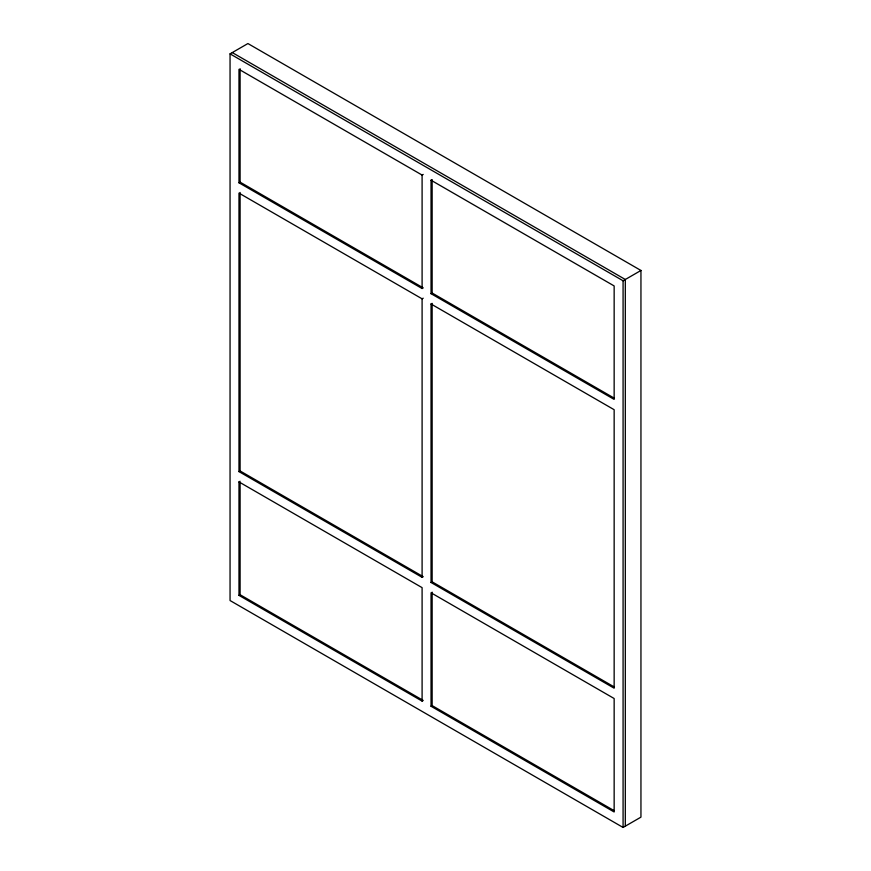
<?xml version="1.0" encoding="UTF-8"?>
<svg xmlns="http://www.w3.org/2000/svg" width="871" height="871" viewBox="0 0 871 871"><rect width="100%" height="100%" fill="white"/><g stroke="black" fill="none" stroke-linecap="round" stroke-linejoin="round"><path stroke-width="1.31" d="M230.053 53.86L247.919 43.55L640.947 270.467L640.947 817.14L623.081 827.45L230.053 600.533L230.053 53.86L623.081 280.778L640.947 270.467M238.981 182.801L240.102 182.148L423.219 287.876L422.097 288.519L238.981 182.801L238.981 69.332L422.097 175.06L423.219 174.418M431.036 180.221L614.153 285.938L614.153 399.397L431.036 293.679L431.036 180.221L432.147 179.568L432.147 293.026L614.099 398.08M238.981 471.603L240.102 470.961L423.219 576.678L422.097 577.321L238.981 471.603L238.981 193.112L422.097 298.829L423.219 298.187M431.036 293.679L432.147 293.026M431.036 303.99L614.153 409.708L614.153 688.199L431.036 582.481L431.036 303.99L432.147 303.348L432.147 581.839L614.099 686.881M238.981 595.372L240.102 594.73L423.219 700.458L422.097 701.101L238.981 595.372L238.981 481.913L240.102 481.271M431.036 582.481L432.147 581.839M431.036 706.261L614.153 811.979L614.153 698.52L431.036 592.792L431.036 706.261L432.147 705.608L614.099 810.651M232.285 52.576L625.313 279.493L625.313 826.165M238.981 481.913L422.097 587.642L422.097 701.101M623.081 280.778L623.081 827.45M432.147 592.149L432.147 705.608M422.097 175.06L422.097 288.519M422.097 298.829L422.097 577.321M240.102 68.689L240.102 182.148M240.102 192.469L240.102 470.961M240.102 482.621L240.102 594.73"/></g></svg>
